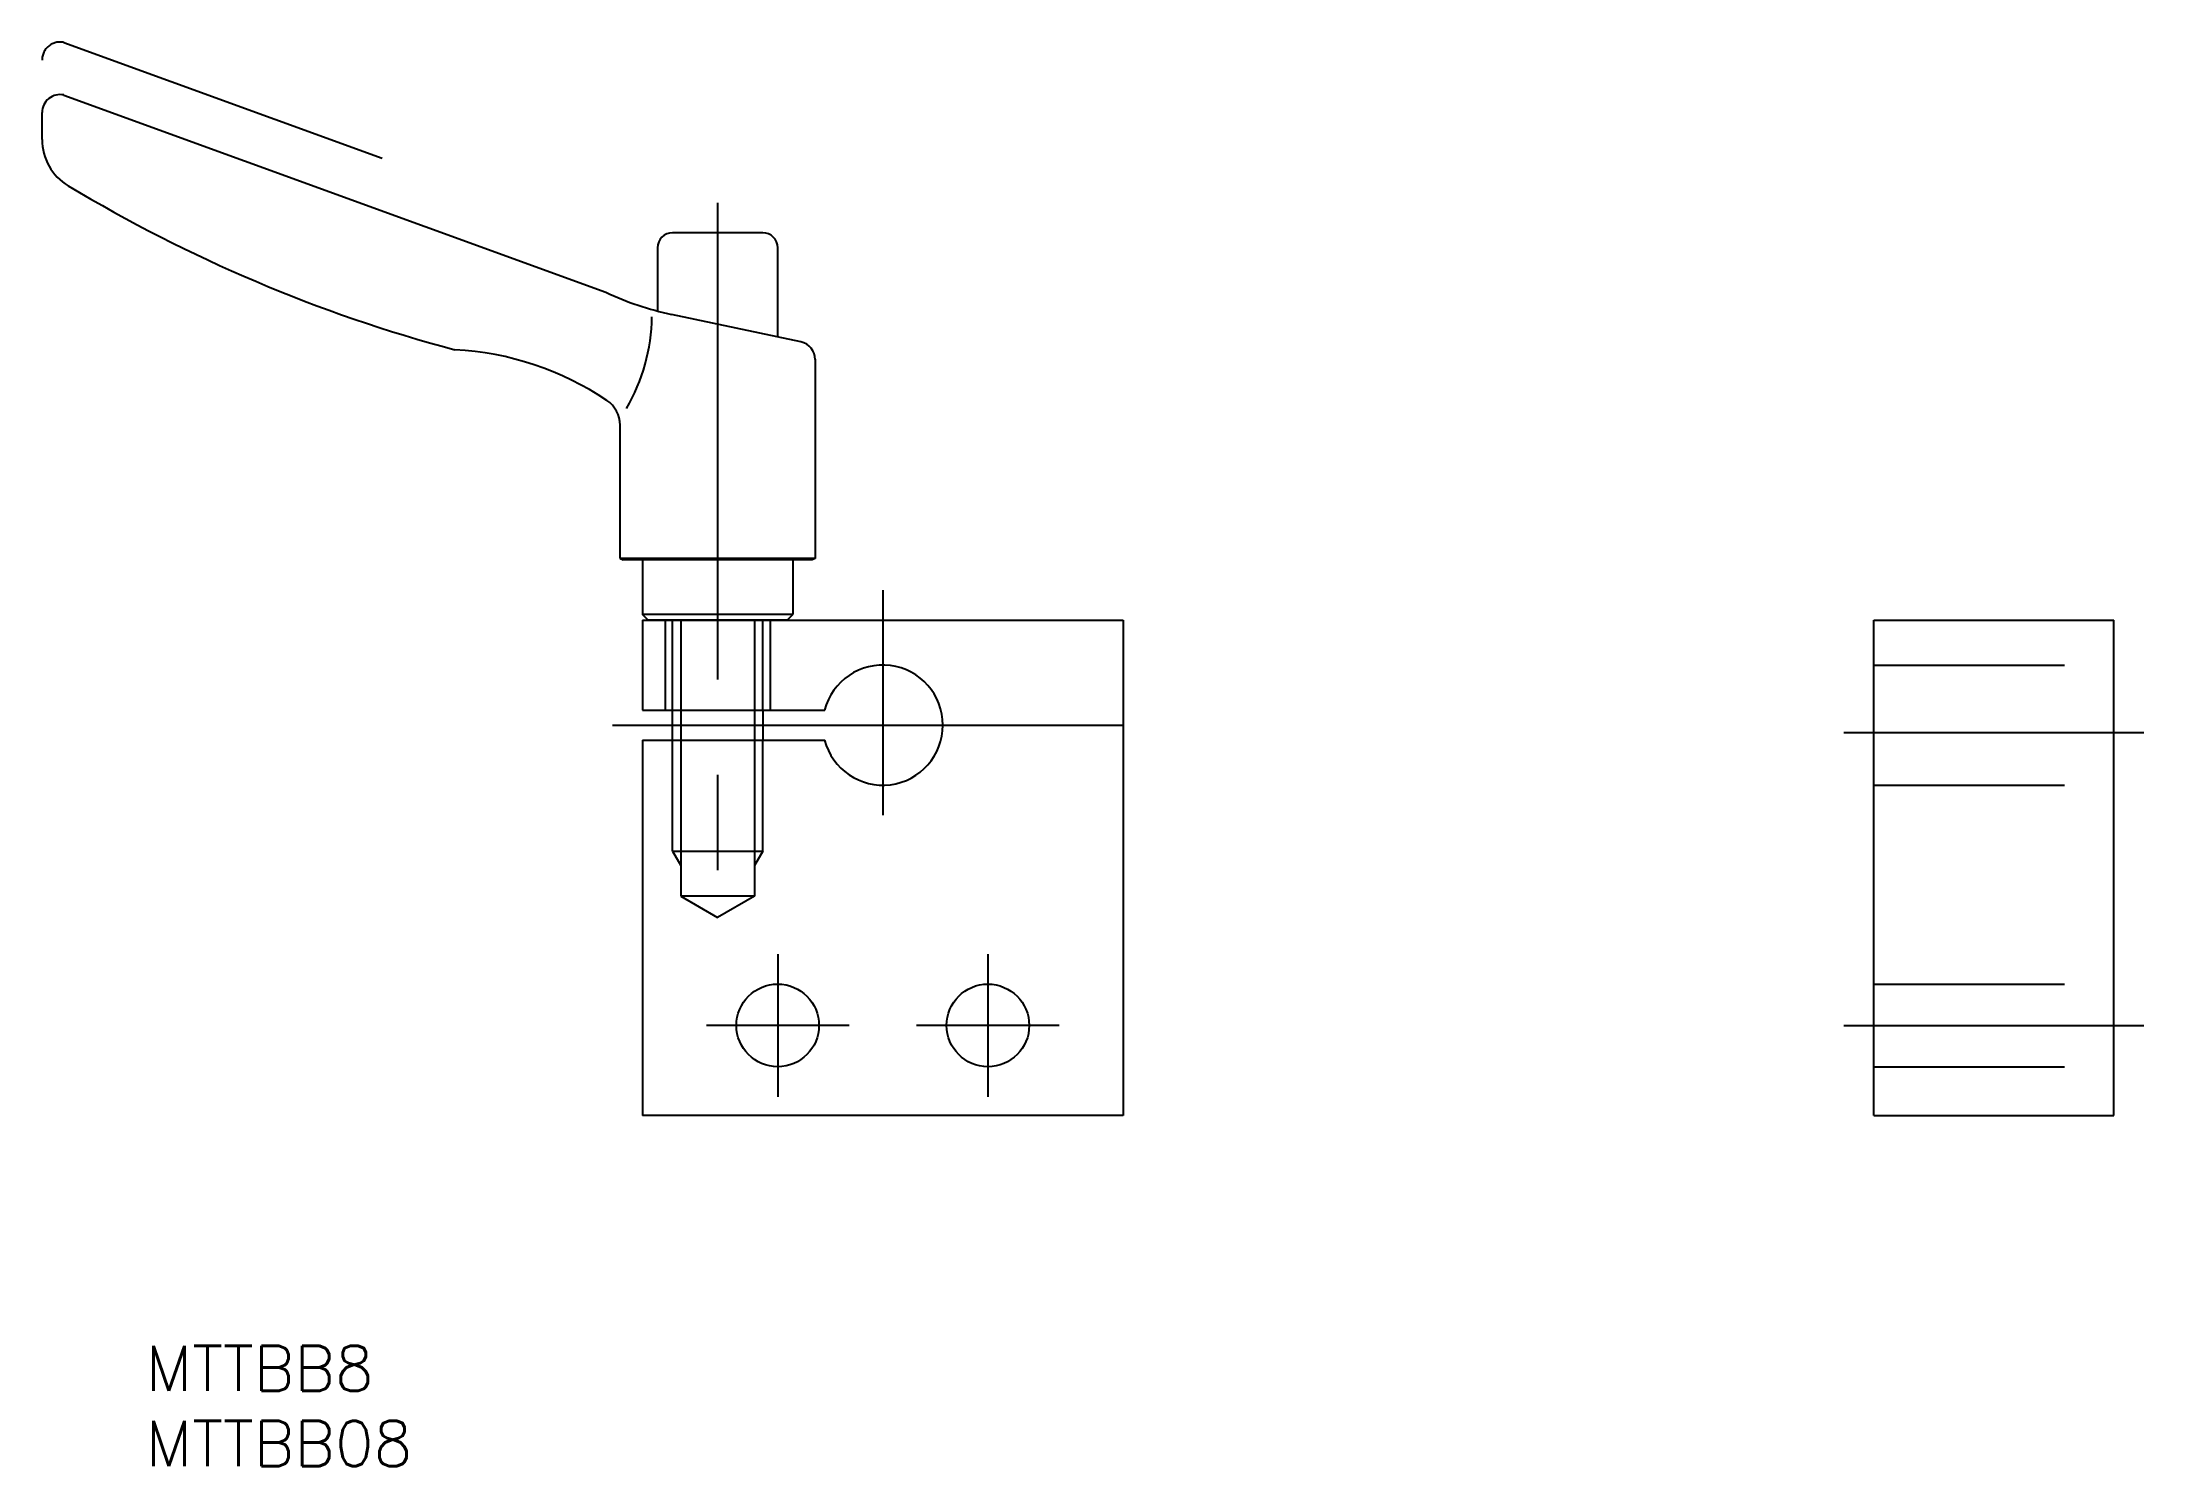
# Model space of a CAD drawing. Extents: x -56 to 84, y -49 to 45.
import ezdxf

# ---------------------------------------------------------------- set-up
doc = ezdxf.new("R2010")
doc.units = 0
for name, pattern in [('CENTER', [50.8, 31.75, -6.35, 6.35, -6.35]), ('DASHED', [19.05, 12.7, -6.35]), ('PHANTOM', [63.5, 31.75, -6.35, 6.35, -6.35, 6.35, -6.35])]:
    doc.linetypes.add(name, pattern=pattern)
doc.layers.get('0').update_dxf_attribs({"linetype": 'CONTINUOUS'})
doc.layers.add('CENTER', color=1, linetype='CONTINUOUS')
doc.styles.get("Standard").update_dxf_attribs({"font": 'txt.shx', "height": 3, "bigfont": 'bigfont.shx'})

# ---------------------------------------------------------------- blocks, each defined once
blk = doc.blocks.new('*U2')
at = {"color": 7, "linetype": 'CONTINUOUS'}
blk.add_text('MTTBB8', height=3, dxfattribs=at).set_placement((-49.09, -44.35))
blk = doc.blocks.new('*U3')
at = {"color": 7, "linetype": 'CONTINUOUS'}
blk.add_text('MTTBB08', height=3, dxfattribs=at).set_placement((-49.09, -49.35))

msp = doc.modelspace()

# ---------------------------------------------------------------- linework, layer by layer
at = {"color": 3, "linetype": 'PHANTOM'}
msp.add_line((-54.54, 45.47), (-33.34, 37.76), dxfattribs=at)
at = {"color": 7, "linetype": 'CONTINUOUS'}
for p, q in [((-56, 39.01), (-56, 40.8)), ((-54.54, 41.97), (-18.45, 28.84)), ((-8, 32.8), (-14, 32.8)), ((-15, 31.8), (-15, 30.26)), ((-7, 25.86), (-7, 31.8)), ((-15, 30.26), (-15, 27.58)), ((-5.45, 25.53), (-14.07, 27.36)), ((-4.5, 24.38), (-4.5, 11.09)), ((-17.5, 11.09), (-17.5, 19.97)), ((-4.5, 11.09), (-17.5, 11.09)), ((-17.5, 11.09), (-17.3, 11)), ((-4.7, 11), (-17.3, 11)), ((-16, 11), (-16, 7.37)), ((-6, 11), (-6, 7.37)), ((-4.5, 11.09), (-4.7, 11)), ((-6, 7.37), (-16, 7.37)), ((-15.63, 7), (-16, 7.37)), ((-16, 7), (-16, 1)), ((-16, 7), (16, 7)), ((-6.37, 7), (-15.63, 7)), ((-6.37, 7), (-6, 7.37)), ((16, 7), (16, -26)), ((66, -26), (66, 7)), ((66, 7), (82, 7)), ((82, -26), (82, 7)), ((-16, 1), (-3.87, 1)), ((-14, -1), (-14, 1)), ((-8, 1), (-8, -1)), ((-16, -1), (-3.87, -1)), ((-16, -1), (-16, -26)), ((16, -26), (-16, -26)), ((66, -26), (82, -26))]:
    msp.add_line(p, q, dxfattribs=at)
at = {"color": 3, "linetype": 'DASHED'}
for p, q in [((-14.5, 7), (-14.5, 1)), ((-14, 1), (-14, 7)), ((-13.46, 7), (-13.46, 1)), ((-8.54, 7), (-8.54, 1)), ((-7.5, 7), (-7.5, 1)), ((-8, 1), (-8, 7)), ((66, 4), (82, 4)), ((-14, -8.4), (-14, -1)), ((-13.46, -1), (-13.46, -11.4)), ((-8.54, -1), (-8.54, -11.4)), ((-8, -8.4), (-8, -1)), ((66, -4), (82, -4)), ((-14, -8.4), (-8, -8.4)), ((-14, -8.4), (-13.46, -9.34)), ((-8, -8.4), (-8.54, -9.34)), ((-8.54, -11.4), (-13.46, -11.4)), ((-13.46, -11.4), (-11, -12.82)), ((-8.54, -11.4), (-11, -12.82)), ((66, -17.25), (82, -17.25)), ((66, -22.75), (82, -22.75))]:
    msp.add_line(p, q, dxfattribs=at)
at = {"color": 3, "linetype": 'CONTINUOUS'}
for p, q in [((-13.46, 1), (-13.46, -1)), ((-8.54, 1), (-8.54, -1))]:
    msp.add_line(p, q, dxfattribs=at)
at = {"color": 7, "linetype": 'CONTINUOUS'}
for centre in [(-7, -20), (7, -20)]:
    msp.add_circle(centre, 2.75, dxfattribs=at)
at = {"color": 3, "linetype": 'PHANTOM'}
msp.add_arc((-54.8, 44.3), 1.2, 77.6798, 180, dxfattribs=at)
at = {"color": 7, "linetype": 'CONTINUOUS'}
for centre, radius, start, end in [((-54.8, 40.8), 1.2, 77.6798, 180), ((-52.4, 39.01), 3.6, 180, 238.9708), ((-2.71, 121.62), 100, 238.9708, 255.0534), ((-14, 31.8), 1, 90, 180), ((-8, 31.8), 1, 0, 90), ((-9.91, 46.92), 20, 244.7325, 258), ((-27.81, 27.35), 12.43, 329.7991, 359.2608), ((-5.7, 24.35), 1.2, 0, 78), ((-29.54, 5.03), 20, 56.1142, 87.0316), ((-19.5, 19.97), 2, 0, 56.1142), ((0, 0), 4, 194.4775, 165.5225)]:
    msp.add_arc(centre, radius, start, end, dxfattribs=at)
at = {"layer": 'CENTER', "color": 1, "linetype": 'CENTER'}
for p, q in [((-11, 34.8), (-11, -14.82)), ((0, 9), (0, -6)), ((-18, 0), (18, 0)), ((-5, 0), (16, 0)), ((64, -0.5), (84, -0.5)), ((-7, -15.25), (-7, -24.75)), ((7, -15.25), (7, -24.75)), ((-2.25, -20), (-11.75, -20)), ((11.75, -20), (2.25, -20)), ((64, -20), (84, -20))]:
    msp.add_line(p, q, dxfattribs=at)

# ---------------------------------------------------------------- block references
at = {"color": 7, "linetype": 'CONTINUOUS'}
for name in ['*U2', '*U3']:
    msp.add_blockref(name, (0, 0), dxfattribs=at)

doc.saveas('drawing.dxf')
